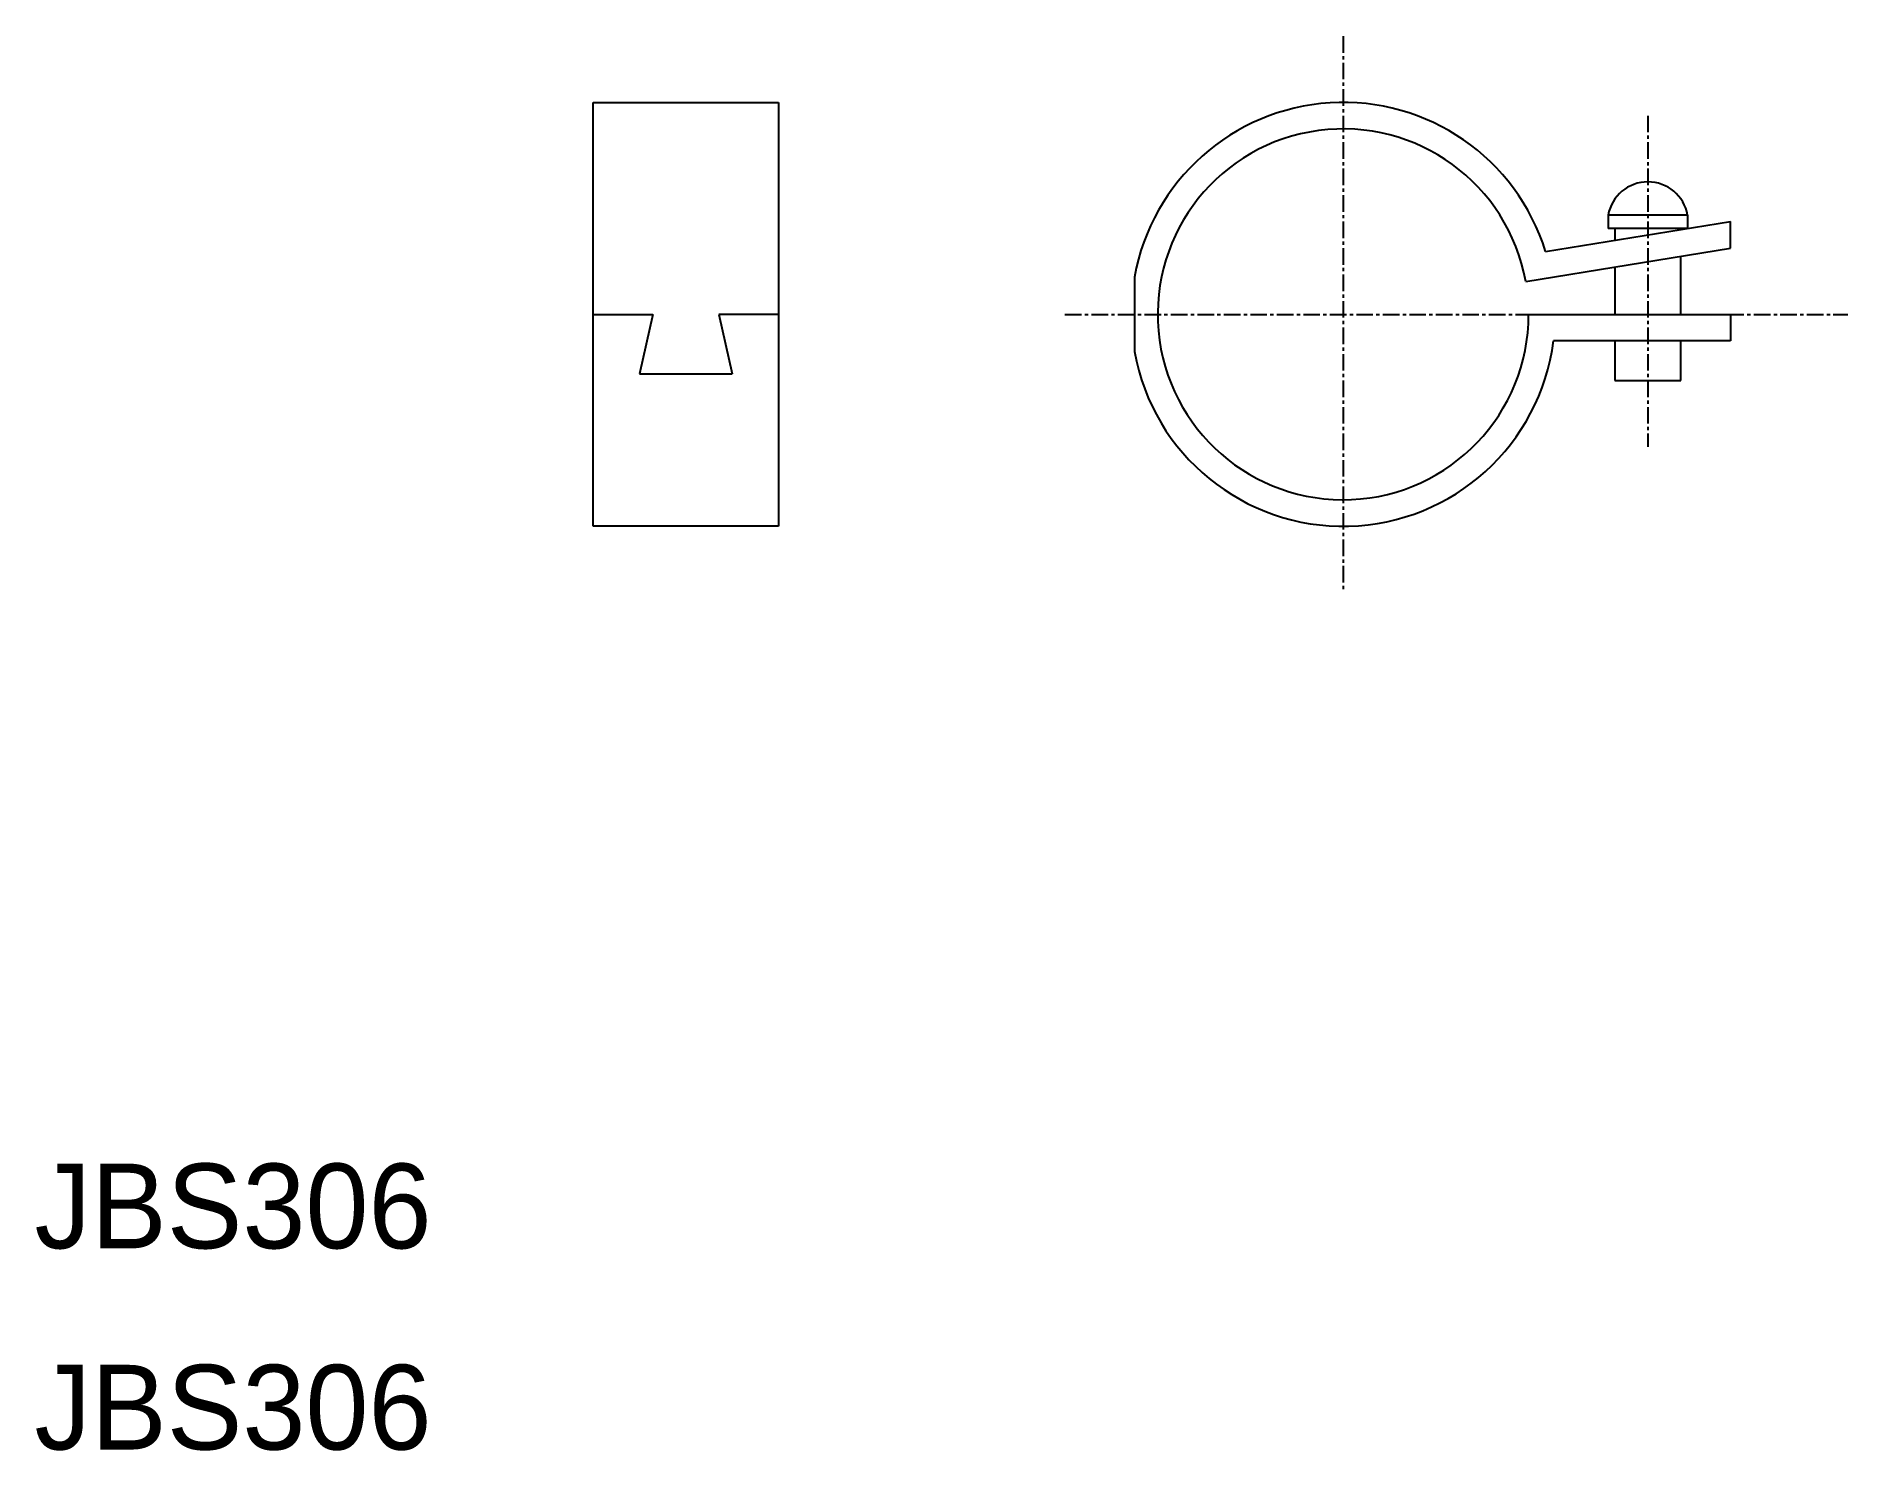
# Model space of a CAD drawing. Extents: x -21 to 116, y 22 to 128.
import ezdxf

# ---------------------------------------------------------------- set-up
doc = ezdxf.new("R2010")
doc.units = 0
doc.linetypes.add('CENTER', pattern=[2, 1.25, -0.25, 0.25, -0.25])
doc.layers.get('0').update_dxf_attribs({"linetype": 'CONTINUOUS'})
doc.layers.add('CENTER', color=1, linetype='CENTER')

msp = doc.modelspace()

# ---------------------------------------------------------------- linework, layer by layer
at = {"color": 7, "linetype": 'CONTINUOUS'}
for p, q in [((21.13, 123.48), (35.13, 123.48)), ((21.13, 91.48), (21.13, 123.48)), ((35.13, 123.48), (35.13, 91.48)), ((97.75, 114.97), (97.75, 113.97)), ((103.75, 114.97), (97.75, 114.97)), ((103.75, 114.97), (103.75, 113.97)), ((93.03, 112.23), (107, 114.5)), ((103.75, 113.97), (97.75, 113.97)), ((98.25, 113.97), (98.25, 113.08)), ((103.25, 113.89), (103.25, 113.97)), ((107, 112.48), (107, 114.5)), ((91.53, 109.96), (107, 112.48)), ((98.25, 111.05), (98.25, 107.48)), ((103.25, 107.48), (103.25, 111.87)), ((62, 110.3), (62, 104.66)), ((21.13, 107.48), (25.63, 107.48)), ((25.63, 107.48), (24.63, 102.98)), ((35.13, 107.48), (30.63, 107.48)), ((30.63, 107.48), (31.63, 102.98)), ((91.75, 107.48), (107, 107.48)), ((107, 107.48), (107, 105.48)), ((107, 105.48), (93.62, 105.48)), ((98.25, 105.48), (98.25, 102.48)), ((103.25, 102.48), (103.25, 105.48)), ((24.63, 102.98), (31.63, 102.98)), ((98.25, 102.48), (103.25, 102.48)), ((35.13, 91.48), (21.13, 91.48))]:
    msp.add_line(p, q, dxfattribs=at)
for centre, radius, start, end in [((77.75, 107.48), 16, 17.2648, 169.8582), ((77.75, 107.48), 14, 10.1936, 0), ((100.75, 114.43), 3.05, 10.3107, 169.6893), ((77.75, 107.48), 16, 190.1418, 352.8192)]:
    msp.add_arc(centre, radius, start, end, dxfattribs=at)
at = {"layer": 'CENTER', "color": 1, "linetype": 'CENTER'}
for p, q in [((77.75, 128.48), (77.75, 86.48)), ((100.75, 122.48), (100.75, 97.48)), ((56.75, 107.48), (115.84, 107.48))]:
    msp.add_line(p, q, dxfattribs=at)

# ---------------------------------------------------------------- texts
at = {"color": 7, "linetype": 'CONTINUOUS'}
for p in [(-21.04, 36.96), (-21.04, 21.77)]:
    msp.add_text('JBS306', height=6.4, dxfattribs=at).set_placement(p)

doc.saveas('drawing.dxf')
